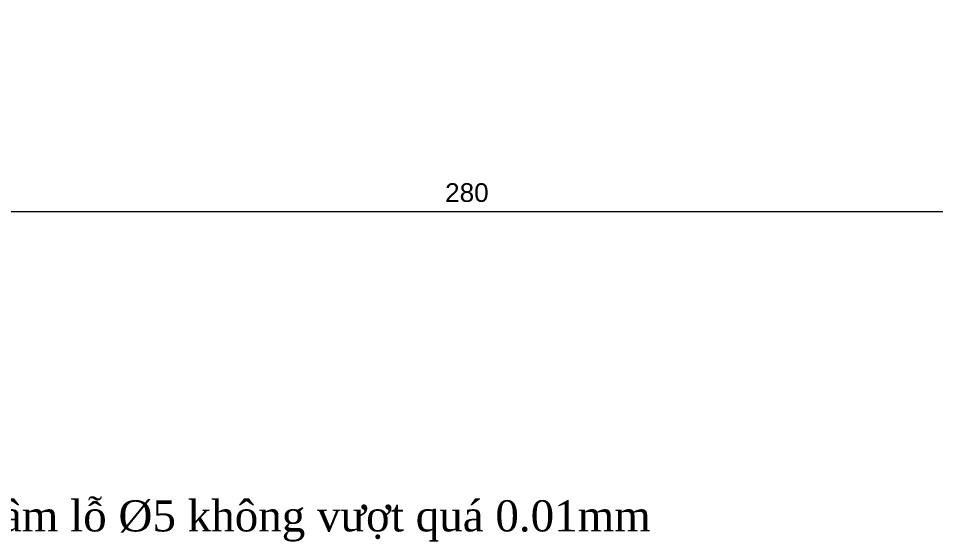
# Model space of a CAD drawing. Header units: inches. Extents: x -122986 to 27550, y -4965 to 6170.
# Drawn here: x 5499.4 to 5646.7, y 935.6 to 1019.7 of the extents above; entities that cross this region are included whole.
import ezdxf

# ---------------------------------------------------------------- set-up
doc = ezdxf.new("R2010")
doc.units = ezdxf.units.IN
doc.header["$LTSCALE"] = 2
doc.header["$MEASUREMENT"] = 0
doc.layers.add('1 Kich Thước', color=7, linetype='Continuous', lineweight=15)
doc.styles.add('tinh', font='arial.ttf')
doc.dimstyles.new('Tịnh', dxfattribs={"dimtxt": 0.3, "dimasz": 1.5, "dimexe": 1, "dimexo": 0.0625, "dimgap": 0.4, "dimtad": 1, "dimtoh": 1, "dimzin": 0, "dimdsep": 46, "dimtxsty": 'tinh', "dimcen": 0.09, "dimclrd": 256, "dimclre": 256, "dimclrt": 4, "dimadec": 0, "dimazin": 0, "dimtfac": 1, "dimtofl": 0, "dimtmove": 0, "dimatfit": 3, "dimfxl": 1, "dimtfillclr": 4, "dimtolj": 1, "dimtzin": 0, "dimlwd": -1, "dimlwe": -1, "dimarcsym": 0})

# ---------------------------------------------------------------- blocks, each defined once
blk = doc.blocks.new('*D231')
at = {"layer": '1 Kich Thước', "ltscale": 15, "transparency": 16777216}
for p, q in [((5431.47, 1079.16), (5431.47, 987.69)), ((5711.47, 1079.16), (5711.47, 987.69)), ((5436.47, 988.69), (5706.47, 988.69))]:
    blk.add_line(p, q, dxfattribs=at)
for points in [[(5436.47, 989.52), (5436.47, 987.86), (5431.47, 988.69)], [(5706.47, 989.52), (5706.47, 987.86), (5711.47, 988.69)]]:
    blk.add_solid(points, dxfattribs=at)
at = {"layer": 'Defpoints', "color": 0, "ltscale": 15, "transparency": 16777216}
for p in [(5431.47, 1079.22), (5711.47, 1079.22), (5711.47, 988.69)]:
    blk.add_point(p, dxfattribs=at)
at = {"layer": '1 Kich Thước', "color": 4, "ltscale": 15, "transparency": 16777216, "insert": (5571.47, 991.72), "char_height": 0.3, "attachment_point": 5, "style": 'tinh'}
blk.add_mtext('\\A1;{\\H10x;280}', dxfattribs=at)

msp = doc.modelspace()

# ---------------------------------------------------------------- texts
at = {"insert": (5379.653, 950.628), "char_height": 5, "attachment_point": 1}
msp.add_mtext_dynamic_manual_height_columns('\\pi-15,l20.9985,t20.9985;{\\fTimes New Roman TUR|b0|i0|c0|p18;YÊU CẦU KĨ THUẬT\\H1.56579x; \\H0.63866x;\\P-Độ không song song giữa 2 đường tâm lỗ Ø5 không vượt quá 0.01mm\\H2.54461x; }', width=553.91263, gutter_width=17.5, heights=[214.239], dxfattribs=at)

# ---------------------------------------------------------------- dimensions: what is measured, and where the dimension line sits
at = {"layer": '1 Kich Thước', "ltscale": 15}
dim = msp.add_linear_dim(base=(5711.474, 988.691), p1=(5431.474, 1079.222), p2=(5711.474, 1079.222), text='{\\H10x;280}', dimstyle='Tịnh', override={"dimtxt": 0.3, "dimasz": 5, "dimgap": 1.5, "dimlwd": 65535}, dxfattribs=at)
dim.commit()
dim.dimension.update_dxf_attribs({"geometry": '*D231', "text_midpoint": (5571.474, 991.723)})

doc.saveas('drawing.dxf')
